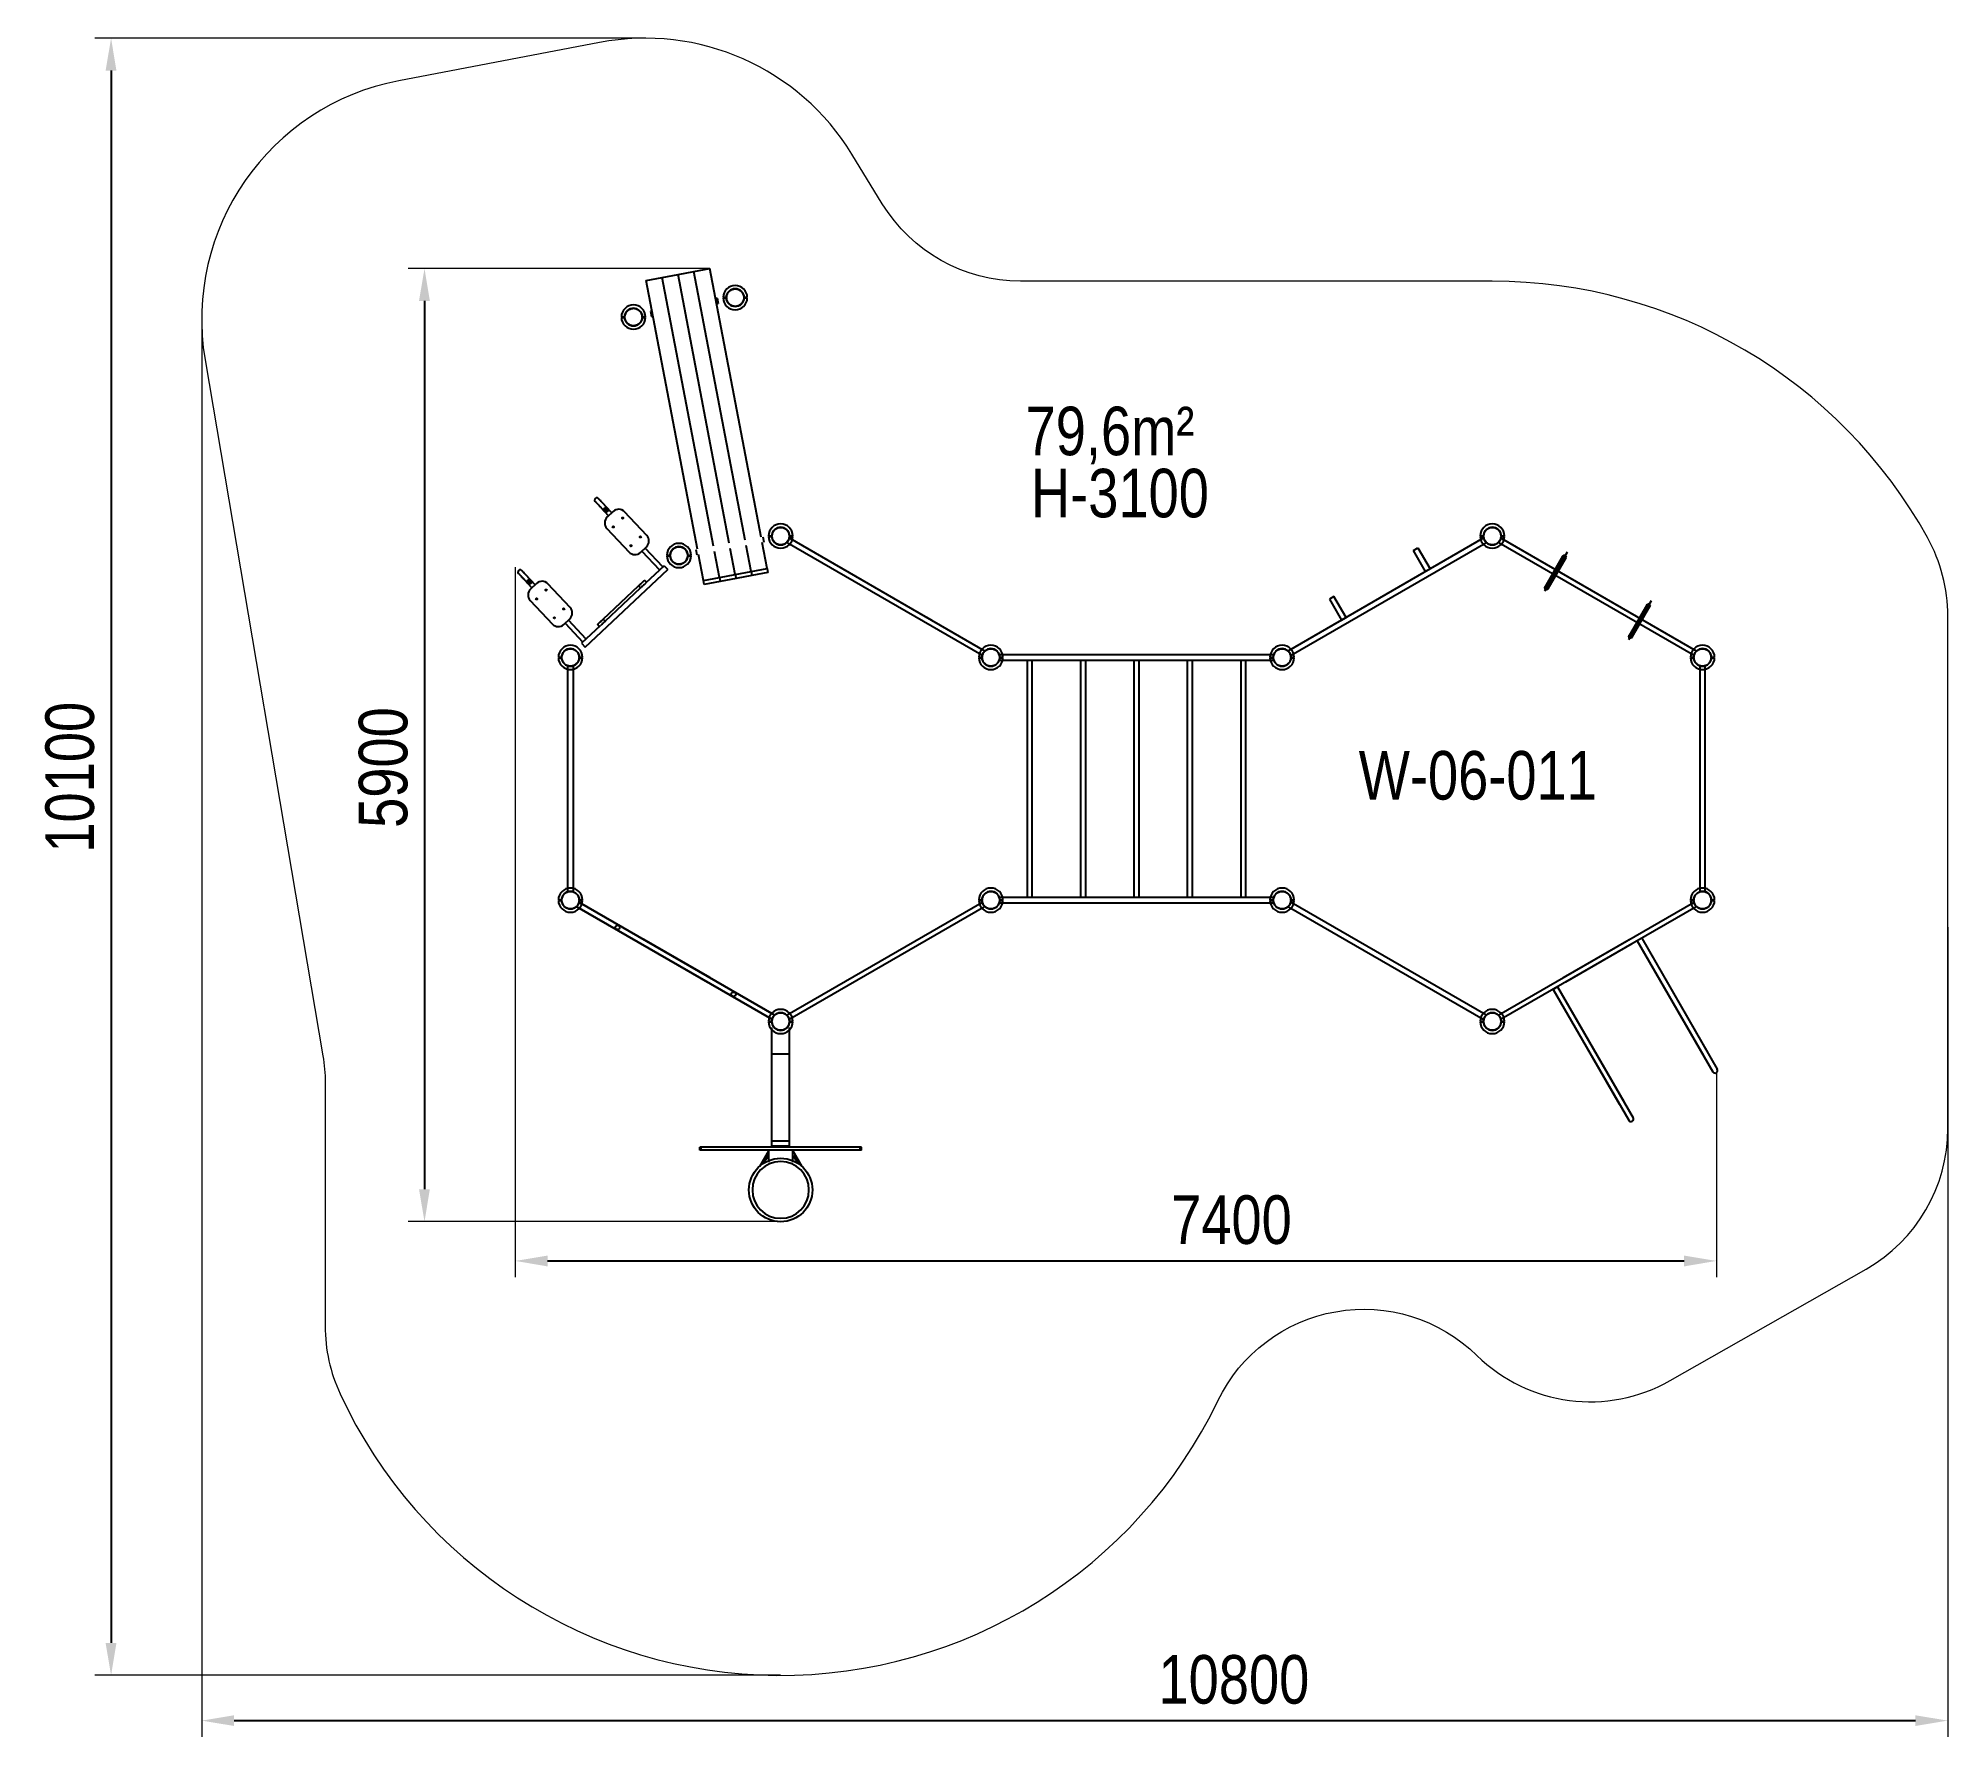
# Model space of a CAD drawing. Header units: millimetres. Extents: x -6308 to 5494, y -5542 to 4955.
import ezdxf

# ---------------------------------------------------------------- set-up
doc = ezdxf.new("R2010")
doc.units = ezdxf.units.MM
for name, color, linetype in [('DIKOM_АРТИКУЛ', 7, 'Continuous'), ('DIKOM_ЗОНА', 80, 'Continuous'), ('DIKOM_ОБЪЕКТ', 7, 'Continuous'), ('DIKOM_РАЗМЕР_ЗОНА', 7, 'Continuous'), ('DIKOM_РАЗМЕР_ОБЪЕКТА', 7, 'Continuous')]:
    doc.layers.add(name, color=color, linetype=linetype)
doc.styles.add('style1', font='arial.ttf', dxfattribs={"width": 0.8})
doc.dimstyles.new('1-50', dxfattribs={"dimtxt": 300, "dimasz": 200, "dimexe": 100, "dimexo": 0, "dimgap": 100, "dimtad": 1, "dimdec": 0, "dimtxsty": 'style1', "dimcen": 0, "dimclrd": 7, "dimclre": 7, "dimadec": 1, "dimazin": 2, "dimtfac": 1, "dimtdec": 0, "dimtmove": 0, "dimatfit": 3, "dimfxl": 0, "dimlwd": 25, "dimlwe": 18, "dimarcsym": 0})

# ---------------------------------------------------------------- blocks, each defined once
blk = doc.blocks.new('*D10')
at = {"layer": 'Defpoints', "color": 0, "transparency": 16777216}
for p in [(-2156, 3532), (-3920, -2358), (-1719, -2358)]:
    blk.add_point(p, dxfattribs=at)
at = {"layer": 'DIKOM_РАЗМЕР_ОБЪЕКТА', "color": 7, "lineweight": 18, "transparency": 16777216}
for p, q in [((-2156, 3532), (-4020, 3532)), ((-1719, -2358), (-4020, -2358))]:
    blk.add_line(p, q, dxfattribs=at)
at = {"layer": 'DIKOM_РАЗМЕР_ОБЪЕКТА', "color": 7, "lineweight": 25, "transparency": 16777216}
blk.add_line((-3920, 3332), (-3920, -2158), dxfattribs=at)
at = {"layer": 'DIKOM_РАЗМЕР_ОБЪЕКТА', "color": 7, "transparency": 16777216}
for points in [[(-3954, 3332), (-3887, 3332), (-3920, 3532)], [(-3954, -2158), (-3887, -2158), (-3920, -2358)]]:
    blk.add_solid(points, dxfattribs=at)
at = {"layer": 'DIKOM_РАЗМЕР_ОБЪЕКТА', "color": 0, "transparency": 16777216, "insert": (-4174, 448), "char_height": 300, "attachment_point": 5, "rotation": 90, "style": 'style1'}
blk.add_mtext('5900', dxfattribs=at)
blk = doc.blocks.new('*D11')
at = {"layer": 'Defpoints', "color": 0, "transparency": 16777216}
for p in [(-3359, 1687), (4064, -1438), (4064, -2601)]:
    blk.add_point(p, dxfattribs=at)
at = {"layer": 'DIKOM_РАЗМЕР_ОБЪЕКТА', "color": 7, "lineweight": 18, "transparency": 16777216}
for p, q in [((-3359, 1687), (-3359, -2701)), ((4064, -1438), (4064, -2701))]:
    blk.add_line(p, q, dxfattribs=at)
at = {"layer": 'DIKOM_РАЗМЕР_ОБЪЕКТА', "color": 7, "lineweight": 25, "transparency": 16777216}
blk.add_line((-3159, -2601), (3864, -2601), dxfattribs=at)
at = {"layer": 'DIKOM_РАЗМЕР_ОБЪЕКТА', "color": 7, "transparency": 16777216}
for points in [[(-3159, -2568), (-3159, -2635), (-3359, -2601)], [(3864, -2568), (3864, -2635), (4064, -2601)]]:
    blk.add_solid(points, dxfattribs=at)
at = {"layer": 'DIKOM_РАЗМЕР_ОБЪЕКТА', "color": 0, "transparency": 16777216, "insert": (1067, -2348), "char_height": 300, "attachment_point": 5, "style": 'style1'}
blk.add_mtext('7400', dxfattribs=at)
blk = doc.blocks.new('*D12')
at = {"layer": 'Defpoints', "color": 0, "transparency": 16777216}
for p in [(-5297, 3219), (5494, -539), (5494, -5442)]:
    blk.add_point(p, dxfattribs=at)
at = {"layer": 'DIKOM_РАЗМЕР_ЗОНА', "color": 7, "lineweight": 18, "transparency": 16777216}
for p, q in [((-5297, 3219), (-5297, -5542)), ((5494, -539), (5494, -5542))]:
    blk.add_line(p, q, dxfattribs=at)
at = {"layer": 'DIKOM_РАЗМЕР_ЗОНА', "color": 7, "lineweight": 25, "transparency": 16777216}
blk.add_line((-5097, -5442), (5294, -5442), dxfattribs=at)
at = {"layer": 'DIKOM_РАЗМЕР_ЗОНА', "color": 7, "transparency": 16777216}
for points in [[(-5097, -5409), (-5097, -5475), (-5297, -5442)], [(5294, -5409), (5294, -5475), (5494, -5442)]]:
    blk.add_solid(points, dxfattribs=at)
at = {"layer": 'DIKOM_РАЗМЕР_ЗОНА', "color": 0, "transparency": 16777216, "insert": (1082, -5189), "char_height": 300, "attachment_point": 5, "style": 'style1'}
blk.add_mtext('10800', dxfattribs=at)
blk = doc.blocks.new('*D13')
at = {"layer": 'Defpoints', "color": 0, "transparency": 16777216}
for p in [(-2558, 4955), (-5857, -5162), (-1719, -5162)]:
    blk.add_point(p, dxfattribs=at)
at = {"layer": 'DIKOM_РАЗМЕР_ЗОНА', "color": 7, "lineweight": 18, "transparency": 16777216}
for p, q in [((-2558, 4955), (-5957, 4955)), ((-1719, -5162), (-5957, -5162))]:
    blk.add_line(p, q, dxfattribs=at)
at = {"layer": 'DIKOM_РАЗМЕР_ЗОНА', "color": 7, "lineweight": 25, "transparency": 16777216}
blk.add_line((-5857, 4755), (-5857, -4962), dxfattribs=at)
at = {"layer": 'DIKOM_РАЗМЕР_ЗОНА', "color": 7, "transparency": 16777216}
for points in [[(-5891, 4755), (-5824, 4755), (-5857, 4955)], [(-5891, -4962), (-5824, -4962), (-5857, -5162)]]:
    blk.add_solid(points, dxfattribs=at)
at = {"layer": 'DIKOM_РАЗМЕР_ЗОНА', "color": 0, "transparency": 16777216, "insert": (-6111, 388), "char_height": 300, "attachment_point": 5, "rotation": 90, "style": 'style1'}
blk.add_mtext('10100', dxfattribs=at)

msp = doc.modelspace()

# ---------------------------------------------------------------- linework, layer by layer
at = {"layer": 'DIKOM_ЗОНА', "color": 3, "lineweight": 15}
msp.add_lwpolyline([(-4547.9, -1332.6, -0.041953), (-4533.9, -1499.5), (-4533.9, -3002.5, 0.1087905), (-4441.4, -3422.5, 0.6335307), (983.4, -3465.5, -0.5132588), (2584.1, -3185.6, 0.334846), (3778.4, -3340.6), (4988.7, -2652.2, 0.2696768), (5494.3, -1783), (5494.3, 1384.2, 0.1271663), (5369, 1868.8, 0.2726839), (2679.2, 3453.5), (-237.6, 3453.5, -0.2611437), (-1090.6, 3931.7), (-1278.2, 4238.2, 0.3121451), (-2838.8, 4928.9), (-4078.2, 4692.4, 0.4081414), (-5276.1, 2968.6)], format="xyb", close=True, dxfattribs=at)
at = {"layer": 'DIKOM_ОБЪЕКТ'}
for p, q in [((-2549.3, 3457), (-2451.1, 3475.8)), ((-2232.8, 1797.5), (-2549.3, 3457)), ((-2451.1, 3475.8), (-2352.9, 3494.5)), ((-2134.5, 1816.3), (-2451.1, 3475.8)), ((-2352.9, 3494.5), (-2254.6, 3513.2)), ((-2036.3, 1835), (-2352.9, 3494.5)), ((-2254.6, 3513.2), (-2156.4, 3532)), ((-1938.1, 1853.8), (-2254.6, 3513.2)), ((-1839.9, 1872.5), (-2156.4, 3532)), ((-2111.1, 3347.8), (-2120.9, 3345.9)), ((-2114.6, 3313), (-2104.8, 3314.9)), ((-2111.1, 3347.8), (-2104.8, 3314.9)), ((-2074.9, 3354), (-2054.4, 3354)), ((-2074.9, 3350), (-2054.4, 3350)), ((-2054.9, 3350), (-2054.9, 3354)), ((-1945.4, 3354), (-1924.9, 3354)), ((-1945.4, 3350), (-1924.9, 3350)), ((-2703.6, 3234), (-2683, 3234)), ((-2703.6, 3230), (-2683, 3230)), ((-2683.6, 3230), (-2683.6, 3234)), ((-2574.1, 3234), (-2553.6, 3234)), ((-2574.1, 3230), (-2553.6, 3230)), ((-2513.8, 3271), (-2523.7, 3269.1)), ((-2523.7, 3269.1), (-2517.4, 3236.2)), ((-2517.4, 3236.2), (-2507.6, 3238.1)), ((-2807.7, 2031.4), (-2782.2, 2004.3)), ((-2754.2, 2030.7), (-2790.6, 1996.4)), ((-2762.5, 2022.8), (-2788.1, 2049.9)), ((-2546.5, 1882.7), (-2683.5, 2028.5)), ((-2792.8, 1925.7), (-2655.8, 1780)), ((-2585.1, 1777.8), (-2548.7, 1812.1)), ((-2576.8, 1785.7), (-2467.2, 1669.1)), ((-2447.5, 1687.6), (-2557.1, 1804.2)), ((-2242.6, 1795.7), (-2236.3, 1762.8)), ((-2097.5, 1622.1), (-2128.3, 1783.4)), ((-1999.3, 1640.8), (-2030, 1802.1)), ((-1901, 1659.6), (-1931.8, 1820.9)), ((-1802.8, 1678.3), (-1833.6, 1839.6)), ((-1830, 1874.4), (-1823.8, 1841.5)), ((-1793.8, 1880.5), (-1773.3, 1880.5)), ((-1793.8, 1876.5), (-1773.3, 1876.5)), ((-1773.8, 1876.5), (-1773.8, 1880.5)), ((-475, 1141.9), (-1678.8, 1836.9)), ((-1664.4, 1880.5), (-1643.8, 1880.5)), ((-1664.4, 1876.5), (-1643.8, 1876.5)), ((-1662.8, 1864.6), (-459, 1169.6)), ((2623.2, 1864.6), (1419.4, 1169.6)), ((1435.4, 1141.9), (2639.2, 1836.9)), ((2192.2, 1789), (2219.9, 1805)), ((2267.2, 1659.1), (2192.2, 1789)), ((2219.9, 1805), (2294.9, 1675.1)), ((2604.2, 1880.5), (2624.8, 1880.5)), ((2604.2, 1876.5), (2624.8, 1876.5)), ((2624.2, 1876.5), (2624.2, 1880.5)), ((3922.6, 1142.2), (2718.9, 1837.2)), ((2733.7, 1880.5), (2754.2, 1880.5)), ((2733.7, 1876.5), (2754.2, 1876.5)), ((2734.9, 1864.9), (3938.6, 1169.9)), ((3141.1, 1778.5), (3001.9, 1537.4)), ((-2926.3, 1191.7), (-2416.2, 1671.1)), ((-2439.1, 1695.5), (-2553.3, 1588.2)), ((-2439.1, 1695.5), (-2416.2, 1671.1)), ((-2422.5, 1760.6), (-2402, 1760.6)), ((-2422.5, 1756.6), (-2402, 1756.6)), ((-2402.5, 1756.6), (-2402.5, 1760.6)), ((-2293, 1760.6), (-2272.5, 1760.6)), ((-2293, 1756.6), (-2272.5, 1756.6)), ((-2195.7, 1603.4), (-2226.5, 1764.6)), ((-1999.3, 1640.8), (-1901, 1659.6)), ((-1901, 1659.6), (-1802.8, 1678.3)), ((-1901, 1659.6), (-1896.3, 1634.8)), ((-1798.1, 1653.6), (-1896.3, 1634.8)), ((-1802.8, 1678.3), (-1798.1, 1653.6)), ((-1334.6, 1675.1), (-1306.8, 1659.1)), ((2294.9, 1675.1), (2267.2, 1659.1)), ((3004.9, 1563.5), (3114.9, 1754)), ((3133, 1743.6), (3023, 1553)), ((3059.9, 1658.8), (3078, 1648.3)), ((-3281.4, 1586.3), (-3255.9, 1559.1)), ((-3227.8, 1585.5), (-3264.2, 1551.3)), ((-3236.2, 1577.6), (-3261.7, 1604.8)), ((-3020.2, 1437.6), (-3157.1, 1583.3)), ((-2815.3, 1365.6), (-2596.7, 1571.1)), ((-2802.9, 1352.5), (-2584.3, 1558)), ((-2584.3, 1558), (-2596.7, 1571.1)), ((-2560.2, 1605.3), (-2548.4, 1592.8)), ((-2195.7, 1603.4), (-2097.5, 1622.1)), ((-2191, 1578.6), (-2195.7, 1603.4)), ((-2092.8, 1597.3), (-2191, 1578.6)), ((-2097.5, 1622.1), (-1999.3, 1640.8)), ((-2097.5, 1622.1), (-2092.8, 1597.3)), ((-1994.5, 1616.1), (-2092.8, 1597.3)), ((-1999.3, 1640.8), (-1994.5, 1616.1)), ((-1896.3, 1634.8), (-1994.5, 1616.1)), ((-3266.4, 1480.6), (-3129.5, 1334.8)), ((1700.3, 1505), (1672.6, 1489)), ((1672.6, 1489), (1747.6, 1359.1)), ((1775.3, 1375.1), (1700.3, 1505)), ((3660.7, 1478.5), (3521.5, 1237.4)), ((3634.5, 1454), (3524.5, 1263.5)), ((3542.6, 1253), (3652.6, 1443.6)), ((-3058.8, 1332.7), (-3022.3, 1366.9)), ((-3050.4, 1340.5), (-2940.8, 1223.9)), ((-2921.1, 1242.4), (-3030.7, 1359)), ((-2835, 1323.4), (-2949.2, 1216.1)), ((-2839.9, 1318.8), (-2851.7, 1331.4)), ((-2815.3, 1365.6), (-2802.9, 1352.5)), ((-787.2, 1359.1), (-814.9, 1375.1)), ((1747.6, 1359.1), (1775.3, 1375.1)), ((3597.6, 1348.3), (3579.5, 1358.8)), ((-2949.2, 1216.1), (-2926.3, 1191.7)), ((-3092.9, 1130.5), (-3072.3, 1130.5)), ((-3092.9, 1126.5), (-3072.3, 1126.5)), ((-3072.9, 1126.5), (-3072.9, 1130.5)), ((-3033.9, -316.5), (-3033.9, 1073.5)), ((-3001.9, 1073.5), (-3001.9, -316.5)), ((-2963.4, 1130.5), (-2942.9, 1130.5)), ((-2963.4, 1126.5), (-2942.9, 1126.5)), ((-494.8, 1130.5), (-474.3, 1130.5)), ((-494.8, 1126.5), (-474.3, 1126.5)), ((-474.8, 1126.5), (-474.8, 1130.5)), ((-365.3, 1130.5), (-344.8, 1130.5)), ((-365.3, 1126.5), (-344.8, 1126.5)), ((1325.2, 1144.5), (-364.8, 1144.5)), ((-364.8, 1112.5), (1325.2, 1112.5)), ((-195.8, 1112.5), (-195.8, -355.5)), ((-163.8, -355.5), (-163.8, 1112.5)), ((134.2, 1112.5), (134.2, -355.5)), ((166.2, -355.5), (166.2, 1112.5)), ((464.2, 1112.5), (464.2, -355.5)), ((496.2, -355.5), (496.2, 1112.5)), ((794.2, 1112.5), (794.2, -355.5)), ((826.2, -355.5), (826.2, 1112.5)), ((1124.2, 1112.5), (1124.2, -355.5)), ((1156.2, -355.5), (1156.2, 1112.5)), ((1305.2, 1130.5), (1325.7, 1130.5)), ((1305.2, 1126.5), (1325.7, 1126.5)), ((1325.2, 1126.5), (1325.2, 1130.5)), ((1434.7, 1130.5), (1455.2, 1130.5)), ((1434.7, 1126.5), (1455.2, 1126.5)), ((3903.3, 1130.5), (3923.8, 1130.5)), ((3903.3, 1126.5), (3923.8, 1126.5)), ((3923.3, 1126.5), (3923.3, 1130.5)), ((3962.3, 1073.5), (3962.3, -316.5)), ((3994.3, -316.5), (3994.3, 1073.5)), ((4032.7, 1130.5), (4053.3, 1130.5)), ((4032.7, 1126.5), (4053.3, 1126.5)), ((-3092.9, -369.5), (-3072.3, -369.5)), ((-3092.9, -373.5), (-3072.3, -373.5)), ((-3072.9, -373.5), (-3072.9, -369.5)), ((-1774.5, -1107.8), (-2978.2, -412.8)), ((-2978.2, -412.8), (-1774.5, -1107.8)), ((-2963.4, -369.5), (-2942.9, -369.5)), ((-2963.4, -373.5), (-2942.9, -373.5)), ((-2962.2, -385.1), (-1758.5, -1080.1)), ((-1758.5, -1080.1), (-2962.2, -385.1)), ((-1679.2, -1080.1), (-475.4, -385.1)), ((-459.4, -412.8), (-1663.2, -1107.8)), ((-494.8, -369.5), (-474.3, -369.5)), ((-494.8, -373.5), (-474.3, -373.5)), ((-474.8, -373.5), (-474.8, -369.5)), ((-365.3, -369.5), (-344.8, -369.5)), ((-365.3, -373.5), (-344.8, -373.5)), ((1325.2, -355.5), (-364.8, -355.5)), ((-364.8, -387.5), (1325.2, -387.5)), ((1305.2, -369.5), (1325.7, -369.5)), ((1305.2, -373.5), (1325.7, -373.5)), ((1325.2, -373.5), (1325.2, -369.5)), ((1419.8, -412.8), (2623.6, -1107.8)), ((1434.7, -369.5), (1455.2, -369.5)), ((1434.7, -373.5), (1455.2, -373.5)), ((2639.6, -1080.1), (1435.8, -385.1)), ((2718.9, -1080.1), (3922.6, -385.1)), ((3938.6, -412.8), (2734.9, -1107.8)), ((3903.3, -369.5), (3923.8, -369.5)), ((3903.3, -373.5), (3923.8, -373.5)), ((3923.3, -373.5), (3923.3, -369.5)), ((4032.7, -369.5), (4053.3, -369.5)), ((4032.7, -373.5), (4053.3, -373.5)), ((-2580.6, -642.4), (-2172.1, -878.3)), ((-2156.1, -850.5), (-2564.6, -614.7)), ((3116.5, -850.5), (3525, -614.7)), ((3541, -642.4), (3132.5, -878.3)), ((3602.5, -606.9), (3574.8, -622.9)), ((3574.8, -622.9), (4041.8, -1431.8)), ((3574.8, -622.9), (3983.8, -1331.3)), ((3602.5, -606.9), (4069.5, -1415.8)), ((3602.5, -606.9), (4011.5, -1315.3)), ((3082.9, -906.9), (3055.2, -922.9)), ((3055.2, -922.9), (3522.2, -1731.8)), ((3055.2, -922.9), (3464.2, -1631.3)), ((3082.9, -906.9), (3549.9, -1715.8)), ((3082.9, -906.9), (3491.9, -1615.3)), ((-1793.8, -1119.5), (-1773.3, -1119.5)), ((-1793.8, -1123.5), (-1773.3, -1123.5)), ((-1773.8, -1123.5), (-1773.8, -1119.5)), ((-1772.8, -1892.5), (-1772.8, -1158.5)), ((-1716.8, -1176.5), (-1720.8, -1176.5)), ((-1664.8, -1892.5), (-1664.8, -1158.5)), ((-1664.4, -1119.5), (-1643.8, -1119.5)), ((-1664.4, -1123.5), (-1643.8, -1123.5)), ((2604.2, -1119.5), (2624.8, -1119.5)), ((2604.2, -1123.5), (2624.8, -1123.5)), ((2624.2, -1123.5), (2624.2, -1119.5)), ((2733.7, -1119.5), (2754.2, -1119.5)), ((2733.7, -1123.5), (2754.2, -1123.5)), ((-1772.8, -1320.5), (-1664.9, -1320.5)), ((-1664.8, -1320.5), (-1664.8, -1320.5)), ((-2218.8, -1917.5), (-2218.8, -1897.5)), ((-2209.9, -1897.5), (-2218.8, -1897.5)), ((-2209.9, -1917.5), (-2218.8, -1917.5)), ((-2209.9, -1917.5), (-2209.9, -1897.5)), ((-1227.8, -1897.5), (-2209.9, -1897.5)), ((-1227.8, -1917.5), (-2209.9, -1917.5)), ((-1793.8, -1921.5), (-1850.6, -2017.3)), ((-1796.6, -1949.7), (-1825, -1997.7)), ((-1793.8, -1917.5), (-1793.8, -1991.7)), ((-1643.8, -1917.5), (-1793.8, -1917.5)), ((-1793.7, -1987.8), (-1793.8, -1987.5)), ((-1668.8, -1892.5), (-1768.8, -1892.5)), ((-1768.8, -1897.5), (-1768.8, -1892.5)), ((-1668.8, -1897.5), (-1668.8, -1892.5)), ((-1643.8, -1991.7), (-1643.8, -1917.5)), ((-1643.8, -1921.5), (-1587.1, -2017.3)), ((-1641.1, -1949.7), (-1612.7, -1997.7)), ((-1227.8, -1917.5), (-1227.8, -1897.5)), ((-1218.8, -1897.5), (-1227.8, -1897.5)), ((-1218.8, -1917.5), (-1227.8, -1917.5)), ((-1218.8, -1917.5), (-1218.8, -1897.5)), ((-1528.2, -2116.8), (-1527.2, -2118.5)), ((-1523.3, -2148.7), (-1521.6, -2151.6))]:
    msp.add_line(p, q, dxfattribs=at)
at = {"layer": 'DIKOM_ОБЪЕКТ', "flags": 128}
for points in [[(-2865.3, 2092.7), (-2865.1, 2092.5), (-2864.8, 2092.1), (-2864.2, 2091.5), (-2863.3, 2090.6), (-2862.2, 2089.4), (-2860.9, 2088), (-2859.3, 2086.3), (-2857.6, 2084.5), (-2855.6, 2082.3), (-2853.4, 2080), (-2851, 2077.5), (-2848.4, 2074.7), (-2845.7, 2071.8), (-2842.8, 2068.7), (-2839.7, 2065.4), (-2836.5, 2062), (-2833.2, 2058.5), (-2829.7, 2054.9), (-2826.2, 2051.1), (-2822.6, 2047.3), (-2819, 2043.4), (-2815.2, 2039.4), (-2811.5, 2035.4), (-2807.7, 2031.4)], [(-2788.1, 2049.9), (-2791.8, 2053.9), (-2795.6, 2057.9), (-2799.3, 2061.9), (-2802.9, 2065.8), (-2806.6, 2069.6), (-2810.1, 2073.4), (-2813.5, 2077), (-2816.8, 2080.5), (-2820, 2083.9), (-2823.1, 2087.2), (-2826, 2090.3), (-2828.7, 2093.2), (-2831.3, 2096), (-2833.7, 2098.5), (-2835.9, 2100.8), (-2837.9, 2102.9), (-2839.7, 2104.8), (-2841.2, 2106.5), (-2842.5, 2107.9), (-2843.6, 2109.1), (-2844.5, 2110), (-2845.1, 2110.6), (-2845.5, 2111), (-2845.6, 2111.1)], [(-2805.5, 2033.5), (-2805.1, 2033.9), (-2803.9, 2035), (-2802.6, 2036.3), (-2801.1, 2037.7), (-2799.5, 2039.2), (-2797.9, 2040.7), (-2796.3, 2042.2), (-2794.7, 2043.7), (-2793.2, 2045.1), (-2791.9, 2046.4), (-2790.7, 2047.5), (-2790.2, 2047.9)], [(-2797.9, 2040.7), (-2799.5, 2039.2), (-2801.1, 2037.7), (-2802.6, 2036.3), (-2803.9, 2035), (-2805.1, 2033.9), (-2805.5, 2033.5)], [(-2790.2, 2047.9), (-2790.7, 2047.5), (-2791.9, 2046.4), (-2793.2, 2045.1), (-2794.7, 2043.7), (-2796.3, 2042.2), (-2797.9, 2040.7)], [(-3261.7, 1604.8), (-3265.5, 1608.8), (-3269.2, 1612.8), (-3272.9, 1616.7), (-3276.6, 1620.6), (-3280.2, 1624.4), (-3283.7, 1628.2), (-3287.1, 1631.8), (-3290.5, 1635.4), (-3293.7, 1638.8), (-3296.7, 1642), (-3299.6, 1645.1), (-3302.4, 1648.1), (-3304.9, 1650.8), (-3307.3, 1653.3), (-3309.5, 1655.7), (-3311.5, 1657.8), (-3313.3, 1659.7), (-3314.8, 1661.3), (-3316.2, 1662.7), (-3317.3, 1663.9), (-3318.1, 1664.8), (-3318.7, 1665.5), (-3319.1, 1665.8), (-3319.2, 1666)], [(-3338.9, 1647.5), (-3338.8, 1647.4), (-3338.4, 1647), (-3337.8, 1646.3), (-3336.9, 1645.4), (-3335.8, 1644.2), (-3334.5, 1642.8), (-3333, 1641.2), (-3331.2, 1639.3), (-3329.2, 1637.2), (-3327, 1634.8), (-3324.6, 1632.3), (-3322, 1629.6), (-3319.3, 1626.6), (-3316.4, 1623.5), (-3313.3, 1620.3), (-3310.1, 1616.9), (-3306.8, 1613.4), (-3303.4, 1609.7), (-3299.9, 1606), (-3296.3, 1602.1), (-3292.6, 1598.2), (-3288.9, 1594.3), (-3285.1, 1590.3), (-3281.4, 1586.3)], [(-3279.2, 1588.3), (-3278.8, 1588.7), (-3277.6, 1589.8), (-3276.2, 1591.1), (-3274.7, 1592.5), (-3273.1, 1594), (-3271.5, 1595.5), (-3269.9, 1597), (-3268.3, 1598.5), (-3266.8, 1599.9), (-3265.5, 1601.2), (-3264.3, 1602.3), (-3263.9, 1602.7)], [(-3271.5, 1595.5), (-3273.1, 1594), (-3274.7, 1592.5), (-3276.2, 1591.1), (-3277.6, 1589.8), (-3278.8, 1588.7), (-3279.2, 1588.3)], [(-3263.9, 1602.7), (-3264.3, 1602.3), (-3265.5, 1601.2), (-3266.8, 1599.9), (-3268.3, 1598.5), (-3269.9, 1597), (-3271.5, 1595.5)], [(-2596.7, 1571.1), (-2593.5, 1574.1), (-2590.4, 1577), (-2587.2, 1579.9), (-2584.2, 1582.8), (-2581.3, 1585.5), (-2578.5, 1588.2), (-2575.8, 1590.7), (-2573.3, 1593.1), (-2570.9, 1595.3), (-2568.8, 1597.3), (-2566.8, 1599.1), (-2565.1, 1600.7), (-2563.7, 1602.1), (-2562.4, 1603.3), (-2561.5, 1604.2), (-2560.8, 1604.8), (-2560.4, 1605.2), (-2560.2, 1605.3)], [(-2555.2, 1585.4), (-2556.4, 1584.2), (-2558.6, 1582.2), (-2560.9, 1580), (-2563.5, 1577.6), (-2566.1, 1575.1), (-2569, 1572.4), (-2571.9, 1569.7), (-2574.9, 1566.8), (-2578, 1563.9), (-2581.2, 1560.9), (-2584.3, 1558)], [(-2851.7, 1331.4), (-2851.6, 1331.5), (-2851.2, 1331.9), (-2850.5, 1332.5), (-2849.5, 1333.4), (-2848.3, 1334.6), (-2846.8, 1336), (-2845.1, 1337.6), (-2843.2, 1339.4), (-2841, 1341.4), (-2838.7, 1343.6), (-2836.2, 1346), (-2833.5, 1348.5), (-2830.7, 1351.1), (-2827.7, 1353.9), (-2824.7, 1356.8), (-2821.6, 1359.7), (-2818.5, 1362.6), (-2815.3, 1365.6)], [(-2802.9, 1352.5), (-2806.1, 1349.5), (-2809.3, 1346.6), (-2812.4, 1343.6), (-2815.4, 1340.8), (-2818.3, 1338), (-2821.2, 1335.4), (-2823.8, 1332.9), (-2826.4, 1330.5), (-2828.7, 1328.3), (-2830.9, 1326.3), (-2832.1, 1325.1)]]:
    msp.add_lwpolyline(points, dxfattribs=at)
at = {"layer": 'DIKOM_ОБЪЕКТ'}
for centre, radius in [((-1999.9, 3352), 54), ((-1999.9, 3352), 54), ((-1999.9, 3352), 54), ((-2628.6, 3232), 54), ((-2628.6, 3232), 54), ((-2628.6, 3232), 54), ((-2797.9, 2040.7), 13.5), ((-2797.9, 2040.7), 10.5), ((-2753.6, 1935.1), 4), ((-2695.3, 1989.9), 4), ((-1718.8, 1878.5), 54), ((-1718.8, 1878.5), 54), ((2679.2, 1878.5), 54), ((-2644, 1818.6), 4), ((-2585.7, 1873.3), 4), ((-2347.5, 1758.6), 54), ((-2347.5, 1758.6), 54), ((-2347.5, 1758.6), 54), ((3124.2, 1749.2), 10.5), ((-3271.5, 1595.5), 13.5), ((-3271.5, 1595.5), 10.5), ((-3168.9, 1544.8), 4), ((3013.7, 1557.8), 10.5), ((-3227.2, 1490), 4), ((-3059.4, 1428.2), 4), ((3643.8, 1449.2), 10.5), ((-3117.6, 1373.4), 4), ((-3017.9, 1128.5), 54), ((-3017.9, 1128.5), 54), ((-419.8, 1128.5), 54), ((1380.2, 1128.5), 54), ((3533.3, 1257.8), 10.5), ((3978.3, 1128.5), 54), ((-3017.9, -371.5), 54), ((-419.8, -371.5), 54), ((1380.2, -371.5), 54), ((3978.3, -371.5), 54), ((-2726.5, -539.7), 13.5), ((-2010.3, -953.2), 13.5), ((-1718.8, -1121.5), 54), ((-1718.8, -1121.5), 54), ((-1718.8, -1121.5), 54), ((2679.2, -1121.5), 54), ((-1718.8, -2162.5), 196)]:
    msp.add_circle(centre, radius, dxfattribs=at)
at = {"layer": 'DIKOM_ОБЪЕКТ', "extrusion": (-1.73472e-18, 7.88914e-30, -1)}
msp.add_circle((1718.8, -2162.5), 175, dxfattribs=at)
at = {"layer": 'DIKOM_ОБЪЕКТ'}
for centre, radius, start, end in [((-1999.9, 3352), 75, 1.52807, 178.47193), ((-2628.6, 3232), 75, 1.52807, 178.47193), ((-1999.9, 3352), 75, 181.52807, 358.47193), ((-1999.9, 3352), 54.5, 2.10307, 177.89693), ((-1999.9, 3352), 54.5, 182.10307, 357.89693), ((-1973.1, 3398.9), 0.856, 329.00305, 351.68931), ((-2628.6, 3232), 75, 181.52807, 358.47193), ((-2628.6, 3232), 54.5, 2.10307, 177.89693), ((-2628.6, 3232), 54.5, 182.10307, 357.89693), ((-2855.4, 2101.9), 13.5, 43.22523, 223.22523), ((-2719.9, 1994.2), 50, 43.22523, 133.22523), ((-2756.4, 1960), 50, 133.22523, 223.22523), ((-1718.8, 1878.5), 75, 1.52807, 178.47193), ((-1718.8, 1878.5), 54.5, 2.10307, 177.89693), ((2679.2, 1878.5), 75, 1.52807, 178.47193), ((2679.2, 1878.5), 54.5, 2.10307, 177.89693), ((-2619.4, 1814.3), 50, 223.22523, 313.22523), ((-2583, 1848.5), 50, 313.22523, 43.22523), ((-2347.5, 1758.6), 75, 1.52807, 178.47193), ((-2347.5, 1758.6), 54.5, 2.10307, 177.89693), ((-1718.8, 1878.5), 75, 181.52807, 358.47193), ((-1718.8, 1878.5), 54.5, 182.10307, 357.89693), ((2679.2, 1878.5), 75, 181.52807, 358.47193), ((2679.2, 1878.5), 54.5, 182.10307, 357.89693), ((-3329.1, 1656.7), 13.5, 43.22523, 223.22523), ((-2347.5, 1758.6), 75, 181.52807, 358.47193), ((-2347.5, 1758.6), 54.5, 182.10307, 357.89693), ((-3230, 1514.8), 50, 133.22523, 223.22523), ((-3193.6, 1549.1), 50, 43.22523, 133.22523), ((-3056.6, 1403.3), 50, 313.22523, 43.22523), ((-3093, 1369.1), 50, 223.22523, 313.22523), ((-3017.9, 1128.5), 75, 1.52807, 178.47193), ((-3017.9, 1128.5), 54.5, 2.10307, 177.89693), ((-419.8, 1128.5), 75, 1.52807, 178.47193), ((-419.8, 1128.5), 54.5, 2.10307, 177.89693), ((1380.2, 1128.5), 75, 1.52807, 178.47193), ((1380.2, 1128.5), 54.5, 2.10307, 177.89693), ((3978.3, 1128.5), 75, 1.52807, 178.47193), ((3978.3, 1128.5), 54.5, 2.10307, 177.89693), ((-3017.9, 1128.5), 75, 181.52807, 358.47193), ((-3017.9, 1128.5), 54.5, 182.10307, 357.89693), ((-419.8, 1128.5), 75, 181.52807, 358.47193), ((-419.8, 1128.5), 54.5, 182.10307, 357.89693), ((1380.2, 1128.5), 75, 181.52807, 358.47193), ((1380.2, 1128.5), 54.5, 182.10307, 357.89693), ((3978.3, 1128.5), 75, 181.52807, 358.47193), ((3978.3, 1128.5), 54.5, 182.10307, 357.89693), ((-3017.9, -371.5), 75, 1.52807, 178.47193), ((-3017.9, -371.5), 54.5, 2.10307, 177.89693), ((-419.8, -371.5), 75, 1.52807, 178.47193), ((-419.8, -371.5), 54.5, 2.10307, 177.89693), ((1380.2, -371.5), 75, 1.52807, 178.47193), ((1380.2, -371.5), 54.5, 2.10307, 177.89693), ((3978.3, -371.5), 75, 1.52807, 178.47193), ((3978.3, -371.5), 54.5, 2.10307, 177.89693), ((-3017.9, -371.5), 75, 181.52807, 358.47193), ((-3017.9, -371.5), 54.5, 182.10307, 357.89693), ((-419.8, -371.5), 75, 181.52807, 358.47193), ((-419.8, -371.5), 54.5, 182.10307, 357.89693), ((1380.2, -371.5), 75, 181.52807, 358.47193), ((1380.2, -371.5), 54.5, 182.10307, 357.89693), ((3978.3, -371.5), 75, 181.52807, 358.47193), ((3978.3, -371.5), 54.5, 182.10307, 357.89693), ((-1718.8, -1121.5), 75, 1.52807, 178.47193), ((2679.2, -1121.5), 75, 1.52807, 178.47193), ((-1718.8, -1121.5), 75, 181.52807, 358.47193), ((-1718.8, -1121.5), 54.5, 2.10307, 177.89693), ((-1718.8, -1121.5), 54.5, 182.10307, 357.89693), ((2679.2, -1121.5), 75, 181.52807, 358.47193), ((2679.2, -1121.5), 54.5, 2.10307, 177.89693), ((2679.2, -1121.5), 54.5, 182.10307, 357.89693), ((4055.7, -1423.8), 16, 210, 30), ((3536, -1723.8), 16, 210, 30), ((-1718.8, 343.5), 2202.3, 268.59519, 271.40528)]:
    msp.add_arc(centre, radius, start, end, dxfattribs=at)
for points, knots in [([(-2042.8, 3385.3), (-2041.8, 3386.5), (-2039.8, 3389), (-2036.2, 3392.5), (-2032.2, 3395.7), (-2027.8, 3398.6), (-2023.1, 3401.1), (-2017.3, 3403.5), (-2010.5, 3405.4), (-2002.8, 3406.3), (-1995.1, 3406.2), (-1987.7, 3405), (-1980.6, 3402.9), (-1975.6, 3400.6), (-1973, 3399.1), (-1972.3, 3398.8)], [0, 0, 0, 0, 0.06637261, 0.13294337, 0.19930118, 0.26580664, 0.33253535, 0.39902439, 0.4949372, 0.59084949, 0.68434764, 0.77786196, 0.8731284, 0.96841598, 1, 1, 1, 1]), ([(-2042.8, 3385.3), (-2041.8, 3386.5), (-2039.8, 3389), (-2036.2, 3392.5), (-2032.2, 3395.7), (-2027.8, 3398.6), (-2023.1, 3401.1), (-2017.3, 3403.5), (-2010.5, 3405.4), (-2002.8, 3406.3), (-1995.1, 3406.2), (-1987.7, 3405), (-1980.6, 3402.9), (-1975.6, 3400.6), (-1973, 3399.1), (-1972.3, 3398.8)], [0, 0, 0, 0, 0.0663729, 0.1329437, 0.1993007, 0.265806, 0.3325341, 0.3990243, 0.494937, 0.5908493, 0.6843475, 0.7778621, 0.8731283, 0.9684161, 1, 1, 1, 1]), ([(-2027.5, 3305.2), (-2028.4, 3305.8), (-2030.3, 3307), (-2033.3, 3309.2), (-2036.2, 3311.7), (-2038, 3313.7), (-2038.8, 3314.6)], [0, 0, 0, 0, 0.23816962, 0.48213765, 0.75845287, 1, 1, 1, 1]), ([(-1957, 3318.6), (-1958, 3317.4), (-1960.1, 3314.9), (-1963.6, 3311.5), (-1967.6, 3308.2), (-1972, 3305.3), (-1976.7, 3302.8), (-1982.5, 3300.4), (-1989.3, 3298.6), (-1997, 3297.6), (-2004.7, 3297.7), (-2012.1, 3298.9), (-2019.2, 3301), (-2024.2, 3303.3), (-2026.9, 3304.8), (-2027.5, 3305.2)], [0, 0, 0, 0, 0.0663726, 0.1329431, 0.1993005, 0.2658055, 0.3325326, 0.3990223, 0.4949351, 0.5908477, 0.6843458, 0.7778604, 0.8731264, 0.9684141, 1, 1, 1, 1]), ([(-1957, 3318.6), (-1958, 3317.4), (-1960.1, 3314.9), (-1963.6, 3311.5), (-1967.6, 3308.2), (-1972, 3305.3), (-1976.7, 3302.8), (-1982.5, 3300.4), (-1989.3, 3298.6), (-1997, 3297.6), (-2004.7, 3297.7), (-2012.1, 3298.9), (-2019.2, 3301), (-2024.2, 3303.3), (-2026.9, 3304.8), (-2027.5, 3305.2)], [0, 0, 0, 0, 0.0663715, 0.1329429, 0.1992988, 0.265804, 0.3325321, 0.3990215, 0.4949344, 0.5908467, 0.6843449, 0.7778596, 0.8731258, 0.9684134, 1, 1, 1, 1]), ([(-1972.3, 3398.8), (-1971.4, 3398.2), (-1969.5, 3397), (-1966.5, 3394.7), (-1963.5, 3392.1), (-1961.5, 3390), (-1960.5, 3388.9)], [0, 0, 0, 0, 0.2289743, 0.4635298, 0.7291733, 1, 1, 1, 1]), ([(-1949.7, 3332.1), (-1950.2, 3330.7), (-1951.3, 3328), (-1953.2, 3324.4), (-1955.1, 3321.2), (-1956.4, 3319.5), (-1957, 3318.6)], [0, 0, 0, 0, 0.2737515, 0.5530429, 0.7743314, 1, 1, 1, 1]), ([(-2671.5, 3265.4), (-2670.5, 3266.6), (-2668.4, 3269.1), (-2664.8, 3272.6), (-2660.9, 3275.8), (-2656.5, 3278.7), (-2651.7, 3281.2), (-2646, 3283.6), (-2639.2, 3285.4), (-2631.4, 3286.4), (-2623.8, 3286.3), (-2616.3, 3285.1), (-2609.3, 3283), (-2604.2, 3280.7), (-2601.6, 3279.2), (-2601, 3278.8)], [0, 0, 0, 0, 0.0663729, 0.1329437, 0.1993007, 0.265806, 0.3325341, 0.3990243, 0.494937, 0.5908493, 0.6843475, 0.7778621, 0.8731283, 0.9684161, 1, 1, 1, 1]), ([(-2656.2, 3185.2), (-2657.1, 3185.8), (-2659, 3187), (-2661.9, 3189.3), (-2664.8, 3191.8), (-2666.7, 3193.7), (-2667.5, 3194.6)], [0, 0, 0, 0, 0.23816962, 0.48213765, 0.75845287, 1, 1, 1, 1]), ([(-2585.7, 3198.7), (-2586.7, 3197.5), (-2588.7, 3195), (-2592.3, 3191.5), (-2596.3, 3188.3), (-2600.7, 3185.4), (-2605.4, 3182.9), (-2611.1, 3180.5), (-2618, 3178.7), (-2625.7, 3177.7), (-2633.4, 3177.8), (-2640.8, 3179), (-2647.8, 3181.1), (-2652.9, 3183.4), (-2655.5, 3184.9), (-2656.2, 3185.2)], [0, 0, 0, 0, 0.0663715, 0.1329429, 0.1992988, 0.265804, 0.3325321, 0.3990215, 0.4949344, 0.5908467, 0.6843449, 0.7778596, 0.8731258, 0.9684134, 1, 1, 1, 1]), ([(-2578.4, 3212.2), (-2578.9, 3210.8), (-2580, 3208.1), (-2581.9, 3204.5), (-2583.8, 3201.3), (-2585, 3199.6), (-2585.7, 3198.7)], [0, 0, 0, 0, 0.2737523, 0.5530433, 0.7743328, 1, 1, 1, 1]), ([(-1761.7, 1911.9), (-1760.7, 1913.1), (-1758.7, 1915.6), (-1755.1, 1919), (-1751.1, 1922.3), (-1746.7, 1925.2), (-1742, 1927.7), (-1736.3, 1930.1), (-1729.5, 1931.9), (-1721.7, 1932.9), (-1714, 1932.8), (-1706.6, 1931.6), (-1699.6, 1929.5), (-1694.5, 1927.2), (-1691.9, 1925.7), (-1691.2, 1925.3)], [0, 0, 0, 0, 0.0663729, 0.1329437, 0.1993007, 0.265806, 0.3325341, 0.3990243, 0.494937, 0.5908493, 0.6843475, 0.7778621, 0.8731283, 0.9684161, 1, 1, 1, 1]), ([(-2401.6, 1763.8), (-2401.4, 1765.3), (-2401, 1768.5), (-2399.8, 1773.4), (-2398.2, 1778.2), (-2396.1, 1783), (-2393.4, 1787.7), (-2389.9, 1792.8), (-2385.1, 1798), (-2379.1, 1803), (-2372.5, 1807), (-2365.6, 1810), (-2358.5, 1811.9), (-2353.1, 1812.7), (-2350, 1812.9), (-2349.3, 1812.9)], [0, 0, 0, 0, 0.066373, 0.1329437, 0.1993002, 0.2658058, 0.3325345, 0.3990241, 0.4949369, 0.5908495, 0.6843477, 0.7778624, 0.8731287, 0.9684161, 1, 1, 1, 1]), ([(-2390.4, 1792), (-2389.4, 1793.2), (-2387.4, 1795.6), (-2383.8, 1799.1), (-2379.8, 1802.4), (-2375.4, 1805.3), (-2370.7, 1807.8), (-2364.9, 1810.1), (-2358.1, 1812), (-2350.4, 1813), (-2342.7, 1812.8), (-2335.3, 1811.7), (-2328.2, 1809.5), (-2323.2, 1807.3), (-2320.6, 1805.8), (-2319.9, 1805.4)], [0, 0, 0, 0, 0.0663729, 0.1329437, 0.1993007, 0.265806, 0.3325341, 0.3990243, 0.494937, 0.5908493, 0.6843475, 0.7778621, 0.8731283, 0.9684161, 1, 1, 1, 1]), ([(-1746.4, 1831.7), (-1747.4, 1832.3), (-1749.2, 1833.5), (-1752.2, 1835.8), (-1755.1, 1838.3), (-1756.9, 1840.2), (-1757.8, 1841.1)], [0, 0, 0, 0, 0.23816962, 0.48213765, 0.75845287, 1, 1, 1, 1]), ([(-1675.9, 1845.2), (-1677, 1844), (-1679, 1841.5), (-1682.6, 1838), (-1686.6, 1834.8), (-1690.9, 1831.9), (-1695.7, 1829.4), (-1701.4, 1827), (-1708.2, 1825.1), (-1716, 1824.2), (-1723.6, 1824.3), (-1731.1, 1825.5), (-1738.1, 1827.6), (-1743.2, 1829.9), (-1745.8, 1831.4), (-1746.4, 1831.7)], [0, 0, 0, 0, 0.0663715, 0.1329429, 0.1992988, 0.265804, 0.3325321, 0.3990215, 0.4949344, 0.5908467, 0.6843449, 0.7778596, 0.8731258, 0.9684134, 1, 1, 1, 1]), ([(-2400.5, 1748.5), (-2400.8, 1749.9), (-2401.4, 1752.8), (-2401.7, 1756.8), (-2401.8, 1760.6), (-2401.7, 1762.7), (-2401.6, 1763.8)], [0, 0, 0, 0, 0.2737511, 0.5530375, 0.7743327, 1, 1, 1, 1]), ([(-2375.1, 1711.8), (-2376, 1712.4), (-2377.9, 1713.6), (-2380.9, 1715.9), (-2383.8, 1718.4), (-2385.6, 1720.3), (-2386.4, 1721.2)], [0, 0, 0, 0, 0.23816962, 0.48213765, 0.75845287, 1, 1, 1, 1]), ([(-2304.6, 1725.3), (-2305.6, 1724), (-2307.6, 1721.6), (-2311.2, 1718.1), (-2315.2, 1714.9), (-2319.6, 1712), (-2324.3, 1709.4), (-2330.1, 1707.1), (-2336.9, 1705.2), (-2344.6, 1704.2), (-2352.3, 1704.4), (-2359.7, 1705.5), (-2366.8, 1707.7), (-2371.8, 1710), (-2374.5, 1711.4), (-2375.1, 1711.8)], [0, 0, 0, 0, 0.0663715, 0.1329429, 0.1992988, 0.265804, 0.3325321, 0.3990215, 0.4949344, 0.5908467, 0.6843449, 0.7778596, 0.8731258, 0.9684134, 1, 1, 1, 1]), ([(-2345.7, 1704.3), (-2346.8, 1704.3), (-2349, 1704.3), (-2352.8, 1704.6), (-2356.8, 1705.2), (-2359.5, 1705.9), (-2360.9, 1706.3)], [0, 0, 0, 0, 0.2289781, 0.4635319, 0.7291774, 1, 1, 1, 1]), ([(-2294.5, 1768.7), (-2294.2, 1767.3), (-2293.6, 1764.4), (-2293.3, 1760.4), (-2293.2, 1756.7), (-2293.4, 1754.5), (-2293.4, 1753.5)], [0, 0, 0, 0, 0.2737508, 0.5530374, 0.7743256, 1, 1, 1, 1]), ([(-3019.7, 1182.8), (-3018.6, 1182.8), (-3016.4, 1182.8), (-3012.6, 1182.5), (-3008.6, 1181.9), (-3005.9, 1181.2), (-3004.5, 1180.8)], [0, 0, 0, 0, 0.2289774, 0.4635308, 0.7291755, 1, 1, 1, 1]), ([(-2963.8, 1123.4), (-2964, 1121.8), (-2964.4, 1118.6), (-2965.5, 1113.8), (-2967.2, 1108.9), (-2969.3, 1104.1), (-2972, 1099.5), (-2975.5, 1094.4), (-2980.3, 1089.2), (-2986.3, 1084.2), (-2992.9, 1080.2), (-2999.8, 1077.2), (-3006.8, 1075.2), (-3012.3, 1074.4), (-3015.3, 1074.3), (-3016.1, 1074.2)], [0, 0, 0, 0, 0.0663725, 0.1329438, 0.1993002, 0.2658061, 0.3325349, 0.3990241, 0.4949375, 0.590849, 0.6843475, 0.7778622, 0.8731286, 0.9684167, 1, 1, 1, 1]), ([(-2964.8, 1138.7), (-2964.6, 1137.2), (-2964, 1134.4), (-2963.7, 1130.3), (-2963.6, 1126.6), (-2963.7, 1124.5), (-2963.8, 1123.4)], [0, 0, 0, 0, 0.2737507, 0.5530373, 0.7743291, 1, 1, 1, 1])]:
    msp.add_open_spline(points, degree=3, knots=knots, dxfattribs=at)

# ---------------------------------------------------------------- texts
at = {"layer": 'DIKOM_АРТИКУЛ', "color": 7, "insert": (1853.5, 550.2), "char_height": 300, "width": 5405.477, "attachment_point": 1, "style": 'style1'}
msp.add_mtext('W-06-011', dxfattribs=at)
at = {"layer": 'DIKOM_РАЗМЕР_ОБЪЕКТА', "char_height": 300, "width": 2314.7, "attachment_point": 1, "style": 'style1'}
for s, insert in [('79,6m²', (-205.3, 2678.2)), ('{\\C0;H-3100}', (-171.8, 2294.3))]:
    msp.add_mtext(s, dxfattribs=dict(at, insert=insert))

# ---------------------------------------------------------------- dimensions: what is measured, and where the dimension line sits
at = {"layer": 'DIKOM_РАЗМЕР_ЗОНА'}
dim = msp.add_linear_dim(base=(-5857.5, -5162.5), p1=(-2557.7, 4955.4), p2=(-1718.8, -5162.5), angle=90, text='10100', dimstyle='1-50', dxfattribs=at)
dim.commit()
dim.dimension.update_dxf_attribs({"geometry": '*D13', "text_midpoint": (-5857.5, 388.5), "dimtype": 160})
dim = msp.add_linear_dim(base=(5494.3, -5442), p1=(-5297.2, 3219), p2=(5494.3, -538.9), text='10800', dimstyle='1-50', dxfattribs=at)
dim.commit()
dim.dimension.update_dxf_attribs({"geometry": '*D12', "text_midpoint": (1081.6, -5442), "dimtype": 160})
at = {"layer": 'DIKOM_РАЗМЕР_ОБЪЕКТА'}
dim = msp.add_linear_dim(base=(-3920.4, -2358.5), p1=(-2156.4, 3532), p2=(-1718.8, -2358.5), angle=90, text='5900', dimstyle='1-50', dxfattribs=at)
dim.commit()
dim.dimension.update_dxf_attribs({"geometry": '*D10', "text_midpoint": (-3920.4, 447.6), "dimtype": 160})
dim = msp.add_linear_dim(base=(4063.7, -2601.5), p1=(-3359, 1687.3), p2=(4063.7, -1437.6), text='7400', dimstyle='1-50', dxfattribs=at)
dim.commit()
dim.dimension.update_dxf_attribs({"geometry": '*D11', "text_midpoint": (1066.7, -2601.5), "dimtype": 160})

doc.saveas('drawing.dxf')
